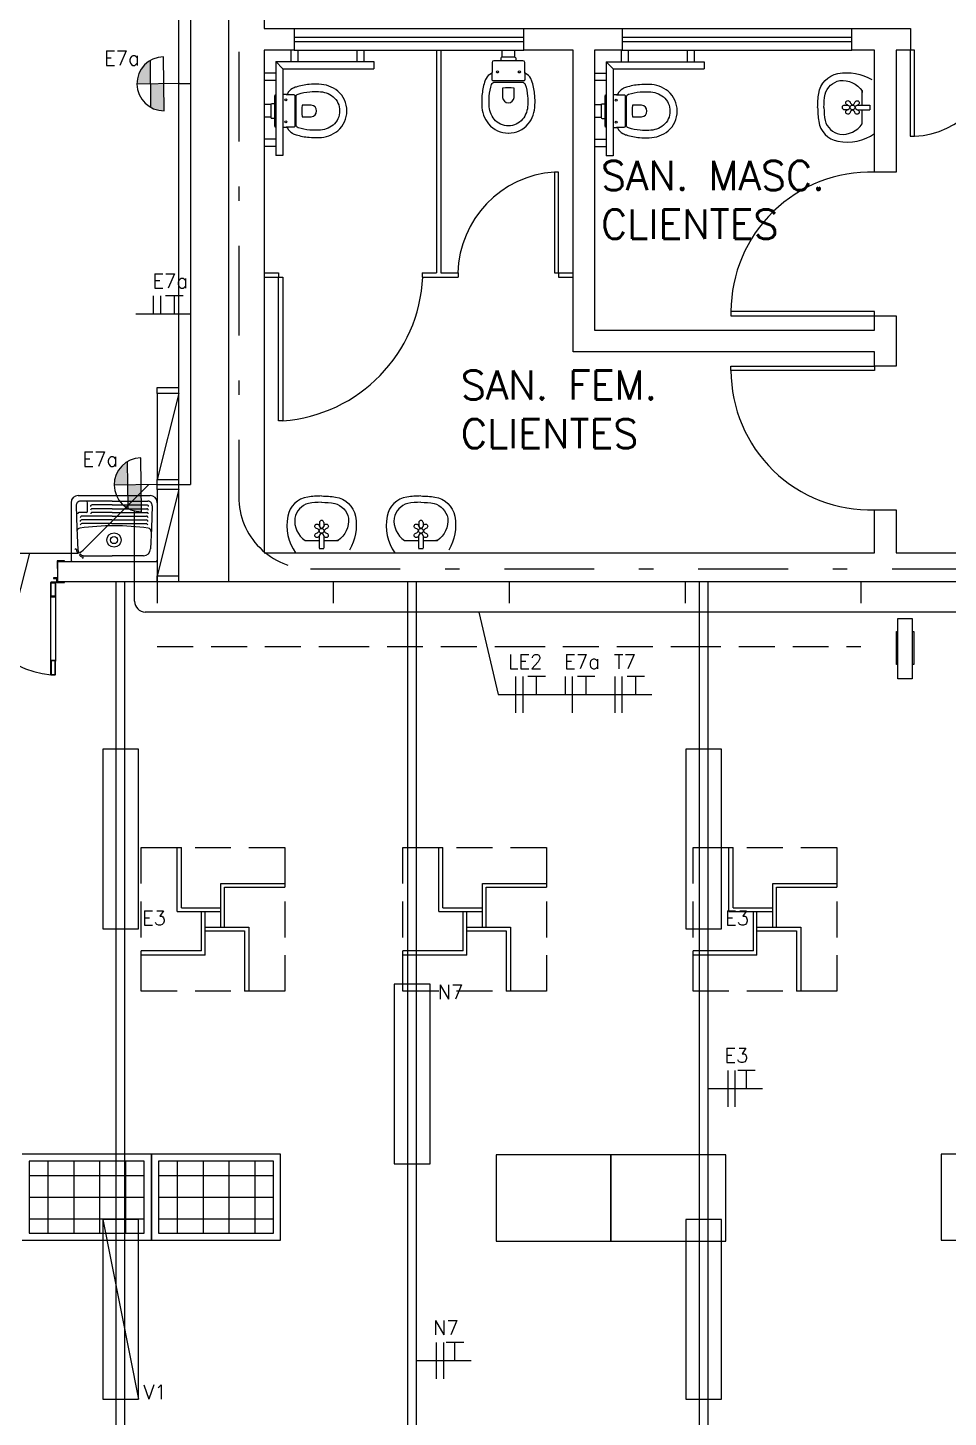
# Model space of a CAD drawing. Header units: metres. Extents: x -367 to 368, y -238 to 226.
# Drawn here: x 236.55 to 242.96, y 205.54 to 215.2 of the extents above; entities that cross this region are included whole.
import ezdxf
from ezdxf.enums import TextEntityAlignment as Align

# ---------------------------------------------------------------- set-up
doc = ezdxf.new("R2010")
doc.units = ezdxf.units.M
doc.linetypes.add('BUR_BASE_R00$0$LA_BUR_CORTECC_R00$0$DASHDOT2', pattern=[0.5, 0.25, -0.125, 0, -0.125])
doc.linetypes.add('LA_BAU_BASES GERAIS_R00$0$LA_BAU_MERC_R01$0$HIDDEN', pattern=[0.375, 0.25, -0.125])
for name, color, linetype in [('A-SIMBELET', 10, 'Continuous'), ('ELE-ELÉTRICA', 160, 'Continuous'), ('LA_BAU_BASES GERAIS_R00$0$base', 253, 'Continuous'), ('LA_BAU_LUM TÉRREO_R02$0$ARQ-HAC-251', 251, 'Continuous'), ('LA_BAU_LUM TÉRREO_R02$0$ARQ-LUM', 2, 'Continuous')]:
    doc.layers.add(name, color=color, linetype=linetype)
doc.styles.add('LA_BAU_BASES GERAIS_R00$0$LA_BAU_MERC_R01$0$R40-125-RS', font='romans.shx', dxfattribs={"height": 0.1248})
doc.styles.add('LA_BAU_BASES GERAIS_R00$0$LA_BAU_MERC_R01$0$RS80', font='ROMANS', dxfattribs={"height": 0.18})
doc.styles.add('LA_BAU_BASES GERAIS_R00$0$R60-125-RS', font='romans.shx', dxfattribs={"height": 0.19})
doc.styles.add('LA_BAU_BASES GERAIS_R00$0$R80-100-RS', font='romans.shx', dxfattribs={"height": 0.203})
doc.styles.get("Standard").update_dxf_attribs({"font": 'romans.shx'})

# ---------------------------------------------------------------- blocks, each defined once
blk = doc.blocks.new('LA_BAU_BASES GERAIS_R00$0$LA_BAU_ALVENARIA TÉRREO_R01$0$A$C718C13CF')
for p, q in [((0.0314, 0.2581), (0.0314, 0.2268)), ((0.0314, 0.2581), (0.0314, 0.2268)), ((0.1226, 0.2581), (0.0324, 0.2581)), ((0.1226, 0.2581), (0.0324, 0.2581)), ((0.1226, 0.2268), (0.0324, 0.2268)), ((0.1226, 0.2268), (0.0324, 0.2268)), ((0.2112, 0.2268), (0.184, 0.2268)), ((0.2112, 0.2268), (0.184, 0.2268)), ((0.2112, 0.2568), (0.1856, 0.2568)), ((0.2112, 0.2568), (0.1856, 0.2568))]:
    blk.add_line(p, q)
for points in [[(0.3967, 0.2418, 0.034357), (0.3888, 0.3387, 0.320642), (0.2552, 0.4774, 0.205325), (0, 0.4225)], [(0.3525, 0.2418, 0.034703), (0.3449, 0.3335, 0.286734), (0.2422, 0.4284, 0.276978), (0.0876, 0.3564), (0.0876, 0.3563)], [(0.3967, 0.2418, -0.034357), (0.3888, 0.1449, -0.320642), (0.2552, 0.0061, -0.186568), (0.02, 0.0479)], [(0.3967, 0.2418, -0.034357), (0.3888, 0.1449, -0.320642), (0.2552, 0.0061, -0.186568), (0.02, 0.0479)], [(0.3525, 0.2418, -0.034703), (0.3449, 0.15, -0.286734), (0.2422, 0.0552, -0.276978), (0.0876, 0.1271), (0.0876, 0.1368)]]:
    blk.add_lwpolyline(points, format="xyb")
for points in [[(0.0876, 0.3564), (0.0876, 0.2581)], [(0.0876, 0.3263), (0.0876, 0.2581)], [(0.0876, 0.2268), (0.0876, 0.1271)]]:
    blk.add_lwpolyline(points)
blk.add_lwpolyline([(0.1711, 0.2767, -1.821489), (0.1893, 0.2581, 0.241819), (0.1714, 0.2416, 0.241819), (0.189, 0.2247, -1.821489), (0.1704, 0.2065, 0.241819), (0.1539, 0.2244, 0.241819), (0.137, 0.2068, -1.821489), (0.1188, 0.2254, 0.241819), (0.1368, 0.2419, 0.241819), (0.1191, 0.2588, -1.821489), (0.1377, 0.277, 0.241819), (0.1542, 0.2591, 0.241819)], format="xyb", close=True)
blk.add_circle((0.1541, 0.2418), 0.0167)
blk.add_circle((0.1541, 0.2418), 0.0167)
blk.add_arc((0.2112, 0.2418), 0.015, 270, 90)
blk = doc.blocks.new('LA_BAU_BASES GERAIS_R00$0$LA_BAU_ALVENARIA TÉRREO_R01')
at = {"layer": 'LA_BAU_BASES GERAIS_R00$0$base', "linetype": 'Continuous'}
for p, q in [((237.6, 211.35), (237.6, 222.01)), ((237.945, 222.01), (237.945, 211.35)), ((238.195, 219.13), (238.195, 215.2)), ((238.195, 215.2), (238.403, 215.2)), ((238.403, 215.2), (240.003, 215.2)), ((238.403, 215.2), (238.403, 215.05)), ((240.6875, 215.2), (242.2875, 215.2)), ((238.403, 215.14), (240.003, 215.14)), ((238.403, 215.11), (240.003, 215.11)), ((240.6875, 215.14), (242.2875, 215.14)), ((240.6875, 215.11), (242.2875, 215.11)), ((238.403, 215.05), (238.195, 215.05)), ((238.195, 215.05), (238.195, 211.55)), ((238.275, 214.97), (238.9573, 214.97)), ((238.275, 214.97), (238.275, 214.3154)), ((238.275, 214.97), (238.325, 214.92)), ((238.3814, 214.97), (238.3814, 215.05)), ((238.403, 215.05), (240.003, 215.05)), ((238.4314, 214.97), (238.4314, 215.05)), ((238.8418, 214.97), (238.8418, 215.05)), ((238.8918, 214.97), (238.8918, 215.05)), ((238.9573, 214.97), (238.9573, 214.92)), ((239.395, 215.05), (239.395, 213.5)), ((239.425, 215.05), (239.425, 213.5)), ((239.8506, 215.0009), (239.8506, 215.05)), ((239.9396, 215.0009), (239.9396, 215.05)), ((240.575, 214.9687), (240.575, 214.3141)), ((240.575, 214.9687), (240.625, 214.9187)), ((240.575, 214.9687), (241.2573, 214.9687)), ((240.6814, 214.9687), (240.6814, 215.0487)), ((240.6875, 215.05), (242.2875, 215.05)), ((240.7314, 214.9687), (240.7314, 215.0487)), ((241.1418, 214.9687), (241.1418, 215.0487)), ((241.1918, 214.9687), (241.1918, 215.0487)), ((241.2573, 214.9687), (241.2573, 214.9187)), ((238.275, 214.8893), (238.195, 214.8893)), ((238.325, 214.92), (238.9573, 214.92)), ((238.325, 214.92), (238.325, 214.3154)), ((240.575, 214.8879), (240.495, 214.8879)), ((240.625, 214.9187), (240.625, 214.3141)), ((240.625, 214.9187), (241.2573, 214.9187)), ((238.275, 214.8393), (238.195, 214.8393)), ((240.575, 214.8379), (240.495, 214.8379)), ((238.2419, 214.6712), (238.195, 214.6712)), ((240.5419, 214.6698), (240.495, 214.6698)), ((238.2419, 214.582), (238.195, 214.582)), ((240.5419, 214.5806), (240.495, 214.5806)), ((238.275, 214.4289), (238.195, 214.4289)), ((238.275, 214.3789), (238.195, 214.3789)), ((240.575, 214.4276), (240.495, 214.4276)), ((240.575, 214.3776), (240.495, 214.3776)), ((238.325, 214.3154), (238.275, 214.3154)), ((240.625, 214.3141), (240.575, 214.3141)), ((238.195, 213.5), (238.295, 213.5)), ((238.195, 213.47), (238.295, 213.47)), ((238.295, 213.5), (238.295, 213.47)), ((239.295, 213.5), (239.395, 213.5)), ((239.295, 213.5), (239.295, 213.47)), ((239.295, 213.47), (239.545, 213.47)), ((239.425, 213.5), (239.545, 213.5)), ((239.545, 213.5), (239.545, 213.47)), ((240.245, 213.5), (240.345, 213.5)), ((240.245, 213.5), (240.245, 213.47)), ((240.245, 213.47), (240.345, 213.47)), ((237.6, 212.6609), (237.45, 212.0609)), ((237.45, 211.9911), (237.45, 212.0609)), ((237.6, 211.9911), (237.45, 211.3911)), ((236.85, 211.9), (236.85, 211.5)), ((236.8851, 211.8788), (236.8911, 211.7231)), ((236.9, 211.95), (237.4, 211.95)), ((236.9552, 211.91), (236.9151, 211.91)), ((237.135, 211.91), (236.9552, 211.91)), ((236.9652, 211.842), (236.9652, 211.9)), ((237.135, 211.884), (236.9951, 211.884)), ((237.135, 211.91), (237.3849, 211.91)), ((237.135, 211.884), (237.3787, 211.884)), ((237.4149, 211.8788), (237.4089, 211.7231)), ((237.45, 211.9), (237.45, 211.5)), ((236.9552, 211.832), (236.9073, 211.832)), ((237.134, 211.78), (236.9233, 211.78)), ((237.135, 211.806), (236.9243, 211.806)), ((237.135, 211.858), (236.9961, 211.858)), ((237.135, 211.832), (236.9971, 211.832)), ((237.134, 211.78), (237.3747, 211.78)), ((237.135, 211.858), (237.3777, 211.858)), ((237.135, 211.832), (237.3767, 211.832)), ((237.135, 211.806), (237.3757, 211.806)), ((242.445, 211.55), (242.445, 211.85)), ((242.445, 211.85), (242.595, 211.85)), ((242.595, 211.85), (242.595, 211.55)), ((236.8911, 211.7231), (236.8974, 211.5709)), ((237.134, 211.754), (236.9243, 211.754)), ((237.134, 211.754), (237.3736, 211.754)), ((237.4089, 211.7231), (237.4034, 211.5781)), ((236.86, 211.49), (237.44, 211.49)), ((236.9465, 211.53), (237.135, 211.53)), ((237.3535, 211.53), (237.135, 211.53)), ((238.195, 211.55), (242.445, 211.55)), ((242.595, 211.55), (243.095, 211.55)), ((237.45, 211.38), (237.45, 211.35)), ((236.7073, 211.3418), (236.7073, 210.798)), ((236.7423, 211.3418), (236.7423, 210.798)), ((243.095, 211.35), (237.6, 211.35))]:
    blk.add_line(p, q, dxfattribs=at)
for points in [[(242.445, 213.1), (242.445, 213.2), (242.595, 213.2), (242.595, 212.85), (242.445, 212.85), (242.445, 212.95), (240.345, 212.95), (240.345, 215.05), (240.003, 215.05), (240.003, 215.2), (240.6875, 215.2), (240.6875, 215.05), (240.495, 215.05), (240.495, 213.1)], [(242.2875, 215.2), (242.695, 215.2), (242.695, 215.05), (242.595, 215.05), (242.595, 214.2), (242.445, 214.2), (242.445, 215.05), (242.2875, 215.05)], [(242.6928, 214.45), (242.7228, 214.45), (242.7228, 215.05), (242.6928, 215.05)], [(240.245, 214.2), (240.215, 214.2), (240.215, 213.5), (240.245, 213.5)], [(238.325, 213.47), (238.325, 212.47), (238.295, 212.47), (238.295, 213.47)], [(241.445, 213.23), (241.445, 213.2), (242.445, 213.2), (242.445, 213.23)], [(241.445, 212.82), (241.445, 212.85), (242.445, 212.85), (242.445, 212.82)], [(237.6, 212.0609), (237.6, 212.6609), (237.45, 212.6609), (237.45, 212.0609)], [(237.6, 211.3911), (237.6, 211.9911), (237.45, 211.9911), (237.45, 211.3911)], [(236.7574, 211.49), (237.45, 211.49), (237.45, 211.35), (236.7574, 211.35)]]:
    blk.add_lwpolyline(points, close=True, dxfattribs=at)
for points in [[(239.895, 214.9756), (239.7936, 214.9756, 0.411177), (239.7815, 214.9644), (239.7815, 214.8945, -0.293607), (239.7769, 214.8863, 0.168721), (239.7394, 214.8519, 0.065493), (239.729, 214.8263, 0.054217), (239.7112, 214.7344, 0.032691), (239.71, 214.6682, 0.170487), (239.7571, 214.5358, 0.222764), (239.895, 214.4722, 0.222764), (240.0329, 214.5358, 0.170487), (240.08, 214.6682, 0.032691), (240.0788, 214.7344, 0.054217), (240.061, 214.8263, 0.065493), (240.0506, 214.8519, 0.168721), (240.0131, 214.8863, -0.293607), (240.0085, 214.8945), (240.0085, 214.9644, 0.411177), (239.9964, 214.9756)], [(239.895, 214.5229, -0.222371), (239.7962, 214.568, -0.171293), (239.7607, 214.6694, -0.033324), (239.7617, 214.7302, -0.054221), (239.7774, 214.8113, -0.314946), (239.8002, 214.8265), (239.895, 214.8265), (239.9898, 214.8265, -0.314946), (240.0126, 214.8113, -0.054221), (240.0283, 214.7302, -0.033324), (240.0293, 214.6694, -0.171293), (239.9938, 214.568, -0.222371)], [(239.9355, 214.7201), (239.9355, 214.784, 0.075), (239.8545, 214.784), (239.8545, 214.7201, 0.9125)], [(238.7199, 214.6266, -0.222371), (238.6748, 214.5277, -0.171293), (238.5734, 214.4923, -0.033324), (238.5126, 214.4933, -0.054221), (238.4315, 214.509, -0.314946), (238.4163, 214.5318), (238.4163, 214.6266), (238.4163, 214.7214, -0.314946), (238.4315, 214.7442, -0.054221), (238.5126, 214.7599, -0.033324), (238.5734, 214.7609, -0.171293), (238.6748, 214.7254, -0.222371)], [(238.5227, 214.6671), (238.4589, 214.6671, 0.075), (238.4589, 214.586), (238.5227, 214.586, 0.9125)], [(241.0199, 214.6252, -0.222371), (240.9748, 214.5264, -0.171293), (240.8734, 214.4909, -0.033324), (240.8126, 214.4919, -0.054221), (240.7315, 214.5076, -0.314946), (240.7163, 214.5304), (240.7163, 214.6252), (240.7163, 214.72, -0.314946), (240.7315, 214.7428, -0.054221), (240.8126, 214.7585, -0.033324), (240.8734, 214.7595, -0.171293), (240.9748, 214.7241, -0.222371)], [(240.8227, 214.6658), (240.7589, 214.6658, 0.075), (240.7589, 214.5847), (240.8227, 214.5847, 0.9125)], [(236.7527, 211.4947), (236.7527, 211.442), (236.7544, 211.442, 0.414214), (236.7574, 211.445), (236.7574, 211.487, -0.414214), (236.7604, 211.49), (236.8005, 211.49, 0.414214), (236.8035, 211.493), (236.8035, 211.4947)], [(236.7574, 211.353), (236.7574, 211.375, 0.414214), (236.7544, 211.378), (236.7527, 211.378), (236.7527, 211.3453), (236.8035, 211.3453), (236.8035, 211.347, 0.414214), (236.8005, 211.35), (236.7604, 211.35, -0.414214)], [(236.7073, 210.798), (236.7073, 210.706, 0.414214), (236.7113, 210.702), (236.7383, 210.702, 0.414214), (236.7423, 210.706), (236.7423, 210.798, 0.414214), (236.7383, 210.802), (236.7113, 210.802, 0.414214)]]:
    blk.add_lwpolyline(points, format="xyb", close=True, dxfattribs=at)
for points in [[(239.8504, 215.0009, 0.399707), (239.8433, 214.9938), (239.8433, 214.9756)], [(239.9396, 215.0009, -0.399707), (239.9467, 214.9938), (239.9467, 214.9756)], [(240.0085, 214.8945), (240.0085, 214.8433, -0.422271), (240.0006, 214.8351), (239.7894, 214.8351, -0.422271), (239.7815, 214.8433), (239.7815, 214.8945)], [(238.325, 214.513), (238.3484, 214.513, -0.293607), (238.3565, 214.5085, 0.168721), (238.391, 214.471, 0.065493), (238.4165, 214.4606, 0.054217), (238.5084, 214.4428, 0.032691), (238.5747, 214.4416, 0.170487), (238.7071, 214.4886, 0.222764), (238.7706, 214.6266, 0.222764), (238.7071, 214.7645, 0.170487), (238.5747, 214.8116, 0.032691), (238.5084, 214.8104, 0.054217), (238.4165, 214.7926, 0.065493), (238.391, 214.7822, 0.168721), (238.3565, 214.7447, -0.293607), (238.3484, 214.7401), (238.325, 214.7401)], [(240.625, 214.5117), (240.6484, 214.5117, -0.293607), (240.6565, 214.5071, 0.168721), (240.691, 214.4696, 0.065493), (240.7165, 214.4592, 0.054217), (240.8084, 214.4414, 0.032691), (240.8747, 214.4402, 0.170487), (241.0071, 214.4873, 0.222764), (241.0706, 214.6252, 0.222764), (241.0071, 214.7631, 0.170487), (240.8747, 214.8102, 0.032691), (240.8084, 214.809, 0.054217), (240.7165, 214.7912, 0.065493), (240.691, 214.7808, 0.168721), (240.6565, 214.7433, -0.293607), (240.6484, 214.7388), (240.625, 214.7388)], [(238.2419, 214.6712, -0.399707), (238.249, 214.6783), (238.2673, 214.6783)], [(238.275, 214.7394, 0.325831), (238.2673, 214.7279), (238.2673, 214.6266), (238.2673, 214.5252, 0.325831), (238.275, 214.5137, 0.325831)], [(238.3484, 214.7401), (238.3996, 214.7401, -0.422271), (238.4077, 214.7322), (238.4077, 214.521, -0.422271), (238.3996, 214.513), (238.3484, 214.513)], [(240.5419, 214.6698, -0.399707), (240.549, 214.6769), (240.5673, 214.6769)], [(240.575, 214.7381, 0.325831), (240.5673, 214.7266), (240.5673, 214.6252), (240.5673, 214.5239, 0.325831), (240.575, 214.5124, 0.325831)], [(240.6484, 214.7388), (240.6996, 214.7388, -0.422271), (240.7077, 214.7308), (240.7077, 214.5196, -0.422271), (240.6996, 214.5117), (240.6484, 214.5117)], [(238.2419, 214.582, 0.399707), (238.249, 214.5749), (238.2673, 214.5749)], [(238.7706, 214.6278, 0.000669), (238.7706, 214.6283, 0.170487)], [(240.5419, 214.5806, 0.399707), (240.549, 214.5735), (240.5673, 214.5735)], [(241.0706, 214.6264, 0.000669), (241.0706, 214.6269, 0.170487)], [(239.8945, 214.4723, 0.000669), (239.895, 214.4722, 0.170487)], [(236.7423, 211.3418, 0.414214), (236.7383, 211.3458), (236.7113, 211.3458, 0.414214), (236.7073, 211.3418)], [(236.7243, 211.2458), (236.7243, 211.2489), (236.7113, 211.2489, -0.414214), (236.7104, 211.2498), (236.7104, 211.3418, -0.414214), (236.7113, 211.3426), (236.7383, 211.3426, -0.414214), (236.7392, 211.3418), (236.7392, 211.2498, -0.414214), (236.7383, 211.2489)], [(236.7527, 211.3763), (236.7277, 211.3764), (236.7277, 211.3747, 0.414214), (236.7307, 211.3717), (236.745, 211.3717, -0.414214), (236.748, 211.3687), (236.748, 211.355, 0.414214), (236.751, 211.352), (236.7527, 211.352)], [(236.7073, 211.2498, 0.414214), (236.7113, 211.2458), (236.7383, 211.2458, 0.414214), (236.7423, 211.2498)], [(236.7243, 210.802), (236.7243, 210.7988), (236.7113, 210.7988, 0.414214), (236.7104, 210.798)], [(236.7104, 210.798), (236.7104, 210.706, 0.414214), (236.7113, 210.7051), (236.7383, 210.7051, 0.414214), (236.7392, 210.706), (236.7392, 210.798, 0.414214), (236.7383, 210.7988)]]:
    blk.add_lwpolyline(points, format="xyb", dxfattribs=at)
for points in [[(239.9396, 215.0009), (239.895, 215.0009), (239.8504, 215.0009)], [(238.2419, 214.6712), (238.2419, 214.6266), (238.2419, 214.582)], [(240.5419, 214.6698), (240.5419, 214.6252), (240.5419, 214.5806)], [(237.45, 212.6609), (237.45, 212.7019), (237.6, 212.7019)], [(237.6, 211.35), (237.45, 211.35), (237.45, 211.3911)], [(236.7383, 211.2489), (236.7253, 211.2489), (236.7253, 211.2458)], [(242.6073, 210.7729), (242.5973, 210.7729), (242.5973, 211.0029), (242.6073, 211.0029)], [(242.7073, 211.0029), (242.7173, 211.0029), (242.7173, 210.7729), (242.7073, 210.7729)], [(236.7383, 210.7988), (236.7253, 210.7988), (236.7253, 210.802)]]:
    blk.add_lwpolyline(points, dxfattribs=at)
at = {"layer": 'LA_BAU_BASES GERAIS_R00$0$base', "linetype": 'Continuous', "elevation": 0}
blk.add_lwpolyline([(242.6073, 211.0929), (242.7073, 211.0929), (242.7073, 210.6729), (242.6073, 210.6729)], close=True, dxfattribs=at)
at = {"layer": 'LA_BAU_BASES GERAIS_R00$0$base', "linetype": 'Continuous'}
for centre, radius in [((239.8185, 214.8975), 0.0071), ((239.9715, 214.8975), 0.0071), ((238.3453, 214.7031), 0.0071), ((240.6453, 214.7018), 0.0071), ((238.3453, 214.55), 0.0071), ((240.6453, 214.5487), 0.0071), ((237.149, 211.64), 0.05), ((237.149, 211.64), 0.025), ((236.7473, 211.347), 0.00438), ((236.7473, 211.347), 0.00238)]:
    blk.add_circle(centre, radius, dxfattribs=at)
for centre, radius, start, end in [((242.6928, 215.0503), 0.6011, 272.86241, 0), ((240.2624, 213.4822), 0.7194, 93.77514, 178.58159), ((242.4154, 213.23), 0.9704, 88.25509, 180), ((238.2475, 213.5194), 1.0523, 274.22587, 357.29968), ((242.4154, 212.82), 0.9704, 180, 271.74491), ((236.9, 211.9), 0.05, 90, 180), ((236.9151, 211.88), 0.03, 90, 182.2243), ((236.9552, 211.9), 0.01, 0, 90), ((236.9951, 211.874), 0.01, 90, 182.2243), ((237.3787, 211.874), 0.01, 357.77571, 90), ((237.3849, 211.88), 0.03, 357.77571, 90), ((237.4, 211.9), 0.05, 0, 90), ((236.9073, 211.822), 0.01, 90, 182.2243), ((236.9233, 211.77), 0.01, 90, 182.2243), ((236.9243, 211.796), 0.01, 90, 182.2243), ((236.9552, 211.842), 0.01, 270, 0), ((236.9961, 211.848), 0.01, 90, 182.2243), ((236.9971, 211.822), 0.01, 90, 182.2243), ((237.3747, 211.77), 0.01, 357.77571, 90), ((237.3757, 211.796), 0.01, 357.77571, 90), ((237.3767, 211.822), 0.01, 357.77571, 90), ((237.3777, 211.848), 0.01, 357.77571, 90), ((236.9151, 211.698), 0.025, 99.17427, 159.96655), ((237.149, 209.9928), 1.7462, 82.17111, 97.82889), ((236.9243, 211.744), 0.01, 90, 182.2243), ((237.3736, 211.744), 0.01, 357.77571, 90), ((237.3829, 211.698), 0.025, 357.77571, 80.82574), ((236.8819, 211.5737), 0.005, 5.59964, 180), ((236.9465, 211.58), 0.06, 185.59964, 205.14351), ((237.3535, 211.58), 0.05, 270, 357.77571), ((236.86, 211.5), 0.01, 180, 270), ((236.8968, 211.5566), 0.005, 205.14351, 25.14351), ((236.9465, 211.58), 0.05, 190.49314, 205.14351), ((236.9139, 211.5357), 0.005, 53.61972, 233.61972), ((236.9465, 211.58), 0.06, 233.61972, 254.83204), ((236.9465, 211.58), 0.05, 233.61972, 270), ((236.9295, 211.5173), 0.005, 270, 74.83204), ((237.44, 211.5), 0.01, 270, 0), ((236.7712, 211.3617), 0.6624, 181.3746, 264.80759)]:
    blk.add_arc(centre, radius, start, end, dxfattribs=at)
for p, rotation in [((242.445, 214.8924), 180), ((238.8361, 211.55), 90), ((239.5275, 211.55), 90)]:
    blk.add_blockref('LA_BAU_BASES GERAIS_R00$0$LA_BAU_ALVENARIA TÉRREO_R01$0$A$C718C13CF', p, dxfattribs=dict(at, rotation=rotation))
blk = doc.blocks.new('LA_BAU_BASES GERAIS_R00$0$LA_BAU_MERC_R01')
at = {"layer": 'LA_BAU_BASES GERAIS_R00$0$base'}
for p, q in [((237.45, 211.35), (237.45, 211.2)), ((238.675, 211.35), (237.45, 211.35)), ((238.675, 211.35), (238.675, 211.2)), ((239.9, 211.35), (238.675, 211.35)), ((238.675, 211.35), (238.675, 211.2)), ((239.9, 211.35), (239.9, 211.2)), ((241.125, 211.35), (239.9, 211.35)), ((239.9, 211.35), (239.9, 211.2)), ((241.125, 211.35), (241.125, 211.2)), ((242.35, 211.35), (241.125, 211.35)), ((241.125, 211.35), (241.125, 211.2)), ((242.35, 211.35), (242.35, 211.2)), ((237.5881, 209.5), (237.6181, 209.5)), ((239.4095, 209.5), (239.4395, 209.5)), ((241.4309, 209.5), (241.4609, 209.5)), ((238.3381, 209.25), (238.3381, 209.225)), ((240.1595, 209.25), (240.1595, 209.225)), ((242.1809, 209.25), (242.1809, 209.225)), ((237.3381, 208.75), (237.3381, 208.78)), ((239.1595, 208.75), (239.1595, 208.78)), ((241.1809, 208.75), (241.1809, 208.78)), ((238.0881, 208.5), (238.0581, 208.5)), ((239.9095, 208.5), (239.8795, 208.5)), ((241.9309, 208.5), (241.9009, 208.5)), ((237.4088, 207.3668), (236.5088, 207.3668)), ((237.4088, 206.7668), (237.4088, 207.3668)), ((237.4088, 207.3668), (237.4088, 206.7668)), ((238.3088, 207.3668), (237.4088, 207.3668)), ((238.3088, 206.7668), (238.3088, 207.3668)), ((239.8088, 207.3611), (239.8088, 206.7611)), ((240.6088, 207.3611), (239.8088, 207.3611)), ((240.6088, 207.3611), (240.6088, 206.7611)), ((241.4088, 207.3611), (240.6088, 207.3611)), ((240.6088, 206.7611), (240.6088, 207.3611)), ((241.4088, 206.7611), (241.4088, 207.3611)), ((242.9088, 207.3668), (242.9088, 206.7668)), ((243.8088, 207.3668), (242.9088, 207.3668)), ((236.5588, 207.3168), (236.5588, 206.8168)), ((237.3588, 207.3168), (236.5588, 207.3168)), ((236.6888, 207.3168), (236.6888, 206.8168)), ((236.8688, 207.3168), (236.8688, 206.8168)), ((237.0488, 207.3168), (237.0488, 206.8168)), ((237.2288, 207.3168), (237.2288, 206.8168)), ((237.3588, 206.8168), (237.3588, 207.3168)), ((237.4588, 207.3168), (237.4588, 206.8168)), ((238.2588, 207.3168), (237.4588, 207.3168)), ((237.5888, 207.3168), (237.5888, 206.8168)), ((237.7688, 207.3168), (237.7688, 206.8168)), ((237.9488, 207.3168), (237.9488, 206.8168)), ((238.1288, 207.3168), (238.1288, 206.8168)), ((238.2588, 206.8168), (238.2588, 207.3168)), ((236.5588, 207.2168), (237.3588, 207.2168)), ((237.4588, 207.2168), (238.2588, 207.2168)), ((236.5588, 207.0668), (237.3588, 207.0668)), ((237.4588, 207.0668), (238.2588, 207.0668)), ((236.5588, 206.9168), (237.3588, 206.9168)), ((237.4588, 206.9168), (238.2588, 206.9168)), ((236.5088, 206.7668), (237.4088, 206.7668)), ((236.5588, 206.8168), (237.3588, 206.8168)), ((237.4088, 206.7668), (238.3088, 206.7668)), ((237.4588, 206.8168), (238.2588, 206.8168)), ((239.8088, 206.7611), (240.6088, 206.7611)), ((240.6088, 206.7611), (241.4088, 206.7611)), ((242.9088, 206.7668), (243.8088, 206.7668))]:
    blk.add_line(p, q, dxfattribs=at)
at = {"layer": 'LA_BAU_BASES GERAIS_R00$0$base', "linetype": 'LA_BAU_BASES GERAIS_R00$0$LA_BAU_MERC_R01$0$HIDDEN'}
for p, q in [((237.45, 210.9), (238.675, 210.9)), ((238.675, 210.9), (239.9, 210.9)), ((239.9, 210.9), (241.125, 210.9)), ((241.125, 210.9), (242.35, 210.9)), ((237.3381, 209.5), (238.3381, 209.5)), ((237.3381, 208.5), (237.3381, 209.5)), ((238.3381, 209.5), (238.3381, 208.5)), ((239.1595, 209.5), (240.1595, 209.5)), ((239.1595, 208.5), (239.1595, 209.5)), ((240.1595, 209.5), (240.1595, 208.5)), ((241.1809, 209.5), (242.1809, 209.5)), ((241.1809, 208.5), (241.1809, 209.5)), ((242.1809, 209.5), (242.1809, 208.5)), ((238.3381, 208.5), (237.3381, 208.5)), ((240.1595, 208.5), (239.1595, 208.5)), ((242.1809, 208.5), (241.1809, 208.5))]:
    blk.add_line(p, q, dxfattribs=at)
at = {"layer": 'LA_BAU_BASES GERAIS_R00$0$base', "linetype": 'Continuous'}
for p, q in [((237.5881, 209.055), (237.5881, 209.5)), ((237.6181, 209.08), (237.6181, 209.5)), ((239.4095, 209.055), (239.4095, 209.5)), ((239.4395, 209.08), (239.4395, 209.5)), ((241.4309, 209.055), (241.4309, 209.5)), ((241.4609, 209.08), (241.4609, 209.5)), ((237.8931, 209.25), (238.3381, 209.25)), ((237.8931, 208.945), (237.8931, 209.25)), ((237.9181, 208.945), (237.9181, 209.225)), ((237.9181, 209.225), (238.3381, 209.225)), ((239.7145, 209.25), (240.1595, 209.25)), ((239.7145, 208.945), (239.7145, 209.25)), ((239.7395, 208.945), (239.7395, 209.225)), ((239.7395, 209.225), (240.1595, 209.225)), ((241.7359, 209.25), (242.1809, 209.25)), ((241.7359, 208.945), (241.7359, 209.25)), ((241.7609, 208.945), (241.7609, 209.225)), ((241.7609, 209.225), (242.1809, 209.225)), ((237.6181, 209.08), (237.8931, 209.08)), ((239.4395, 209.08), (239.7145, 209.08)), ((241.4609, 209.08), (241.7359, 209.08)), ((237.5881, 209.055), (237.8931, 209.055)), ((237.7581, 208.78), (237.7581, 209.055)), ((237.7831, 208.75), (237.7831, 209.055)), ((239.4095, 209.055), (239.7145, 209.055)), ((239.5795, 208.78), (239.5795, 209.055)), ((239.6045, 208.75), (239.6045, 209.055)), ((241.4309, 209.055), (241.7359, 209.055)), ((241.6009, 208.78), (241.6009, 209.055)), ((241.6259, 208.75), (241.6259, 209.055)), ((237.7831, 208.945), (238.0881, 208.945)), ((237.7831, 208.92), (238.0581, 208.92)), ((238.0581, 208.92), (238.0581, 208.5)), ((238.0881, 208.945), (238.0881, 208.5)), ((239.6045, 208.945), (239.9095, 208.945)), ((239.6045, 208.92), (239.8795, 208.92)), ((239.8795, 208.92), (239.8795, 208.5)), ((239.9095, 208.945), (239.9095, 208.5)), ((241.6259, 208.945), (241.9309, 208.945)), ((241.6259, 208.92), (241.9009, 208.92)), ((241.9009, 208.92), (241.9009, 208.5)), ((241.9309, 208.945), (241.9309, 208.5)), ((237.7581, 208.78), (237.3381, 208.78)), ((239.5795, 208.78), (239.1595, 208.78)), ((241.6009, 208.78), (241.1809, 208.78)), ((237.7831, 208.75), (237.3381, 208.75)), ((239.6045, 208.75), (239.1595, 208.75)), ((241.6259, 208.75), (241.1809, 208.75))]:
    blk.add_line(p, q, dxfattribs=at)
at = {"layer": 'LA_BAU_BASES GERAIS_R00$0$base', "text_generation_flag": 4}
for tag, height, rotation, style, p in [('CD H=1.45', 0.12, 180, 'LA_BAU_BASES GERAIS_R00$0$LA_BAU_MERC_R01$0$RS80', (261.7377, 205.5486)), ('CD H=1.45', 0.12, 180, 'LA_BAU_BASES GERAIS_R00$0$LA_BAU_MERC_R01$0$RS80', (262.989, 205.5486)), ('CD H=2.25', 0.1248, 270, 'LA_BAU_BASES GERAIS_R00$0$LA_BAU_MERC_R01$0$R40-125-RS', (266.1703, 203.6629)), ('CD H=1.45', 0.12, 180, 'LA_BAU_BASES GERAIS_R00$0$LA_BAU_MERC_R01$0$RS80', (261.3541, 202.8262)), ('CD H=1.45', 0.12, 180, 'LA_BAU_BASES GERAIS_R00$0$LA_BAU_MERC_R01$0$RS80', (262.6054, 202.8262)), ('CD H=1.45', 0.12, 180, 'LA_BAU_BASES GERAIS_R00$0$LA_BAU_MERC_R01$0$RS80', (263.8567, 202.8262)), ('CD H=1.45', 0.12, 180, 'LA_BAU_BASES GERAIS_R00$0$LA_BAU_MERC_R01$0$RS80', (265.108, 202.8262))]:
    blk.add_attdef(tag, text='', height=height, rotation=rotation, dxfattribs=dict(at, style=style)).set_placement(p, align=Align.MIDDLE)
at = {"layer": 'LA_BAU_BASES GERAIS_R00$0$base', "style": 'LA_BAU_BASES GERAIS_R00$0$LA_BAU_MERC_R01$0$RS80', "text_generation_flag": 4}
for p in [(261.764, 204.8962), (263.0153, 204.8962)]:
    blk.add_attdef('CD H=1.45', text='', height=0.12, dxfattribs=at).set_placement(p, align=Align.MIDDLE)
at = {"layer": 'LA_BAU_BASES GERAIS_R00$0$base', "style": 'LA_BAU_BASES GERAIS_R00$0$LA_BAU_MERC_R01$0$R40-125-RS'}
for p in [(246.2431, 203.0982), (247.3931, 203.0982), (248.5431, 203.0982), (249.6931, 203.0982), (250.8431, 203.0982), (246.2431, 202.3182), (247.3931, 202.3182), (248.5431, 202.3182), (249.6931, 202.3182), (250.8431, 202.3182)]:
    blk.add_attdef('TIPO', text='', height=0.1248, rotation=180, dxfattribs=at).set_placement(p, align=Align.MIDDLE)
blk = doc.blocks.new('LA_BAU_BASES GERAIS_R00')
at = {"layer": 'LA_BAU_BASES GERAIS_R00$0$base'}
for name in ['LA_BAU_BASES GERAIS_R00$0$LA_BAU_MERC_R01', 'LA_BAU_BASES GERAIS_R00$0$LA_BAU_ALVENARIA TÉRREO_R01']:
    blk.add_blockref(name, (0, 0), dxfattribs=at)
at = {"layer": 'LA_BAU_BASES GERAIS_R00$0$base', "char_height": 0.203, "width": 2.506676, "attachment_point": 1, "style": 'LA_BAU_BASES GERAIS_R00$0$R80-100-RS'}
for s, insert in [('SAN. MASC. CLIENTES', (240.5399, 214.2783)), ('SAN. FEM. CLIENTES', (239.5639, 212.8202))]:
    blk.add_mtext(s, dxfattribs=dict(at, insert=insert))
at = {"layer": 'LA_BAU_BASES GERAIS_R00$0$base', "style": 'LA_BAU_BASES GERAIS_R00$0$R60-125-RS'}
for p in [(242.7816, 218.9192), (358.6366, 192.9642)]:
    blk.add_attdef('S', text='', height=0.19, rotation=90, dxfattribs=at).set_placement(p, align=Align.MIDDLE_CENTER)
at = {"layer": 'LA_BAU_BASES GERAIS_R00$0$base', "style": 'LA_BAU_BASES GERAIS_R00$0$R80-100-RS'}
blk.add_attdef('ACESSO', text='', height=0.203, dxfattribs=at).set_placement((365.9223, 191.9868), align=Align.TOP_CENTER)
at = {"layer": 'LA_BAU_BASES GERAIS_R00$0$base', "style": 'LA_BAU_BASES GERAIS_R00$0$R60-125-RS'}
blk.add_attdef('S', text='', height=0.19, dxfattribs=at).set_placement((266.1142, 180.9134), align=Align.MIDDLE_CENTER)
blk = doc.blocks.new('A$C716F59AC')
h = blk.add_hatch(color=7)
h.paths.add_polyline_path([(-29.3482, 36.8741), (-29.4419, 36.8728, -0.267949), (-29.3504, 37.0365)])
h.paths.add_polyline_path([(-29.3482, 36.8741), (-29.2544, 36.8754), (-29.2518, 36.6879, -0.131652), (-29.3459, 36.7118)])
h = blk.add_hatch(color=7)
h.paths.add_polyline_path([(-29.5062, 34.0832), (-29.6, 34.0819, -0.267949), (-29.5085, 34.2455)])
h.paths.add_polyline_path([(-29.5062, 34.0832), (-29.4125, 34.0845), (-29.4099, 33.897, -0.131652), (-29.504, 33.9208)])
at = {"color": 7}
for p, q in [((-29.3504, 37.0365), (-29.3459, 36.7118)), ((-29.2518, 36.6879), (-29.257, 37.0629)), ((-29.1419, 36.8769), (-29.4419, 36.8728)), ((-29.5085, 34.2455), (-29.504, 33.9208)), ((-29.4099, 33.897), (-29.4151, 34.2719)), ((-29.3, 34.086), (-29.6, 34.0819))]:
    blk.add_line(p, q, dxfattribs=at)
for centre in [(-29.2544, 36.8754), (-29.4125, 34.0845)]:
    blk.add_arc(centre, 0.1875, 90.78508, 270.78508, dxfattribs=at)
at = {"layer": 'LA_BAU_LUM TÉRREO_R02$0$ARQ-HAC-251', "color": 160}
for p, q in [((-29.585, 22.569), (-29.585, 33.41)), ((-29.525, 22.569), (-29.525, 33.41)), ((-27.555, 22.569), (-27.555, 33.41)), ((-27.495, 22.569), (-27.495, 33.41)), ((-25.525, 22.569), (-25.525, 33.41)), ((-25.465, 22.569), (-25.465, 33.41))]:
    blk.add_line(p, q, dxfattribs=at)
at = {"layer": 'LA_BAU_LUM TÉRREO_R02$0$ARQ-HAC-251', "color": 7}
blk.add_line((-27.555, 26.7528), (-27.555, 32.5146), dxfattribs=at)
at = {"layer": 'LA_BAU_LUM TÉRREO_R02$0$ARQ-LUM', "color": 7}
blk.add_line((-29.68, 28.9712), (-29.43, 27.7212), dxfattribs=at)
for points in [[(-29.43, 30.9953), (-29.43, 32.2453), (-29.68, 32.2453), (-29.68, 30.9953)], [(-29.43, 30.9953), (-29.43, 32.2453), (-29.68, 32.2453), (-29.68, 30.9953)], [(-25.37, 30.9953), (-25.37, 32.2453), (-25.62, 32.2453), (-25.62, 30.9953)], [(-25.37, 30.9953), (-25.37, 32.2453), (-25.62, 32.2453), (-25.62, 30.9953)], [(-27.4, 29.3582), (-27.4, 30.6082), (-27.65, 30.6082), (-27.65, 29.3582)], [(-27.4, 29.3582), (-27.4, 30.6082), (-27.65, 30.6082), (-27.65, 29.3582)], [(-29.43, 27.7212), (-29.43, 28.9712), (-29.68, 28.9712), (-29.68, 27.7212)], [(-29.43, 27.7212), (-29.43, 28.9712), (-29.68, 28.9712), (-29.68, 27.7212)], [(-29.43, 27.7212), (-29.43, 28.9712), (-29.68, 28.9712), (-29.68, 27.7212)], [(-29.43, 27.7212), (-29.43, 28.9712), (-29.68, 28.9712), (-29.68, 27.7212)], [(-25.37, 27.7212), (-25.37, 28.9712), (-25.62, 28.9712), (-25.62, 27.7212)], [(-25.37, 27.7212), (-25.37, 28.9712), (-25.62, 28.9712), (-25.62, 27.7212)]]:
    blk.add_lwpolyline(points, close=True, dxfattribs=at)
for points in [[(-29.43, 31.9953), (-29.43, 32.2453), (-29.68, 32.2453), (-29.43, 31.9953)], [(-25.37, 31.9953), (-25.37, 32.2453), (-25.62, 32.2453), (-25.37, 31.9953)], [(-29.43, 27.7212), (-29.43, 28.9712), (-29.68, 28.9712), (-29.43, 27.7212)], [(-25.37, 28.7212), (-25.37, 28.9712), (-25.62, 28.9712), (-25.37, 28.7212)]]:
    blk.add_solid(points, dxfattribs=at)

msp = doc.modelspace()

# ---------------------------------------------------------------- linework, layer by layer
at = {"color": 160}
for p, q in [((237.6816, 218.9211), (237.6816, 212.026)), ((237.6, 214.8168, 0), (237.6816, 214.8168, 0)), ((237.3899, 212.0252), (236.935, 211.5703)), ((237.45, 212.026), (237.6816, 212.026)), ((237.292, 211.2137), (237.292, 211.8426)), ((236.1185, 211.5483), (236.882, 211.5483)), ((243.255, 211.1387), (237.367, 211.1387))]:
    msp.add_line(p, q, dxfattribs=at)
at = {"color": 2}
msp.add_line((236.4068, 210.9384), (236.5638, 211.5483), dxfattribs=at)
at = {"color": 160}
for centre, start, end in [((236.882, 211.6233), 270, 315), ((237.367, 211.2137), 180, 270)]:
    msp.add_arc(centre, 0.075, start, end, dxfattribs=at)
at = {"layer": 'ELE-ELÉTRICA', "color": 20}
for p, q in [((237.4247, 213.2133), (237.4247, 213.34)), ((237.4746, 213.2133), (237.4746, 213.34)), ((239.9471, 210.4372), (239.9471, 210.6906)), ((239.997, 210.4372), (239.997, 210.6906)), ((240.2924, 210.5639), (240.2924, 210.6906)), ((240.3424, 210.4372), (240.3424, 210.6906)), ((240.6378, 210.4372), (240.6378, 210.6906)), ((240.6878, 210.4372), (240.6878, 210.6906)), ((241.4252, 207.6961, 0), (241.4252, 207.9494, 0)), ((241.4751, 207.6961, 0), (241.4751, 207.9494, 0)), ((239.3952, 205.8028, 0), (239.3952, 206.0561, 0)), ((239.4451, 205.8028, 0), (239.4451, 206.0561, 0))]:
    msp.add_line(p, q, dxfattribs=at)
at = {"layer": 'ELE-ELÉTRICA', "color": 20, "linetype": 'Continuous'}
for p, q in [((237.6299, 213.34), (237.508, 213.34)), ((237.569, 213.2133), (237.569, 213.34)), ((240.1523, 210.6906), (240.0304, 210.6906)), ((240.0914, 210.5639), (240.0914, 210.6906)), ((240.4977, 210.6906), (240.3757, 210.6906)), ((240.4367, 210.5639), (240.4367, 210.6906)), ((240.8431, 210.6906), (240.7211, 210.6906)), ((240.7821, 210.5639), (240.7821, 210.6906)), ((241.6136, 207.9494, 0), (241.4916, 207.9494, 0)), ((241.5526, 207.8228, 0), (241.5526, 207.9494, 0)), ((239.5836, 206.0561, 0), (239.4616, 206.0561, 0)), ((239.5226, 205.9295, 0), (239.5226, 206.0561, 0))]:
    msp.add_line(p, q, dxfattribs=at)
at = {"layer": 'ELE-ELÉTRICA', "color": 2}
for p, q in [((237.3014, 213.2133), (237.6816, 213.2133)), ((239.6894, 211.1387), (239.8238, 210.5639)), ((239.8238, 210.5639), (240.204, 210.5639)), ((240.1692, 210.5639), (240.5494, 210.5639)), ((240.5145, 210.5639), (240.8948, 210.5639)), ((241.285, 207.8228, 0), (241.6652, 207.8228, 0)), ((239.255, 205.9295, 0), (239.6352, 205.9295, 0))]:
    msp.add_line(p, q, dxfattribs=at)
at = {"layer": 'ELE-ELÉTRICA', "color": 3, "linetype": 'BUR_BASE_R00$0$LA_BUR_CORTECC_R00$0$DASHDOT2', "ltscale": 2.5}
msp.add_lwpolyline([(238.5169, 211.4405), (243.6301, 211.4405, 0.414214), (244.1301, 211.9405), (244.1301, 221.7881, 0.414214), (243.6301, 222.2881), (238.5169, 222.2881, 0.414214), (238.0169, 221.7881), (238.0169, 211.9405, 0.414214)], format="xyb", close=True, dxfattribs=at)

# ---------------------------------------------------------------- block references
at = {"color": 160}
msp.add_blockref('A$C716F59AC', (266.75, 177.94, 0), dxfattribs=at)
at = {"layer": 'ELE-ELÉTRICA', "color": 160}
msp.add_blockref('LA_BAU_BASES GERAIS_R00', (0, 0), dxfattribs=at)

# ---------------------------------------------------------------- texts
at = {"layer": 'A-SIMBELET'}
for s, p in [('E7a', (237.203, 214.9436, 0)), ('E7a', (237.053, 212.1528)), ('E3', (237.4275, 208.9594, 0)), ('E3', (241.4875, 208.9594, 0)), ('N7', (239.4917, 208.4444, 0)), ('V1', (237.4338, 205.6601, 0))]:
    msp.add_text(s, height=0.1, dxfattribs=at).set_placement(p, align=Align.CENTER)
at = {"layer": 'ELE-ELÉTRICA', "color": 20}
for s, p in [('E7a', (237.4156, 213.3933)), ('LE2', (239.8918, 210.7439)), ('E7a', (240.2834, 210.7439)), ('T7', (240.6287, 210.7439)), ('E3', (241.3992, 208.0028, 0)), ('N7', (239.3692, 206.1095, 0))]:
    msp.add_text(s, height=0.1, dxfattribs=at).set_placement(p)

doc.saveas('drawing.dxf')
